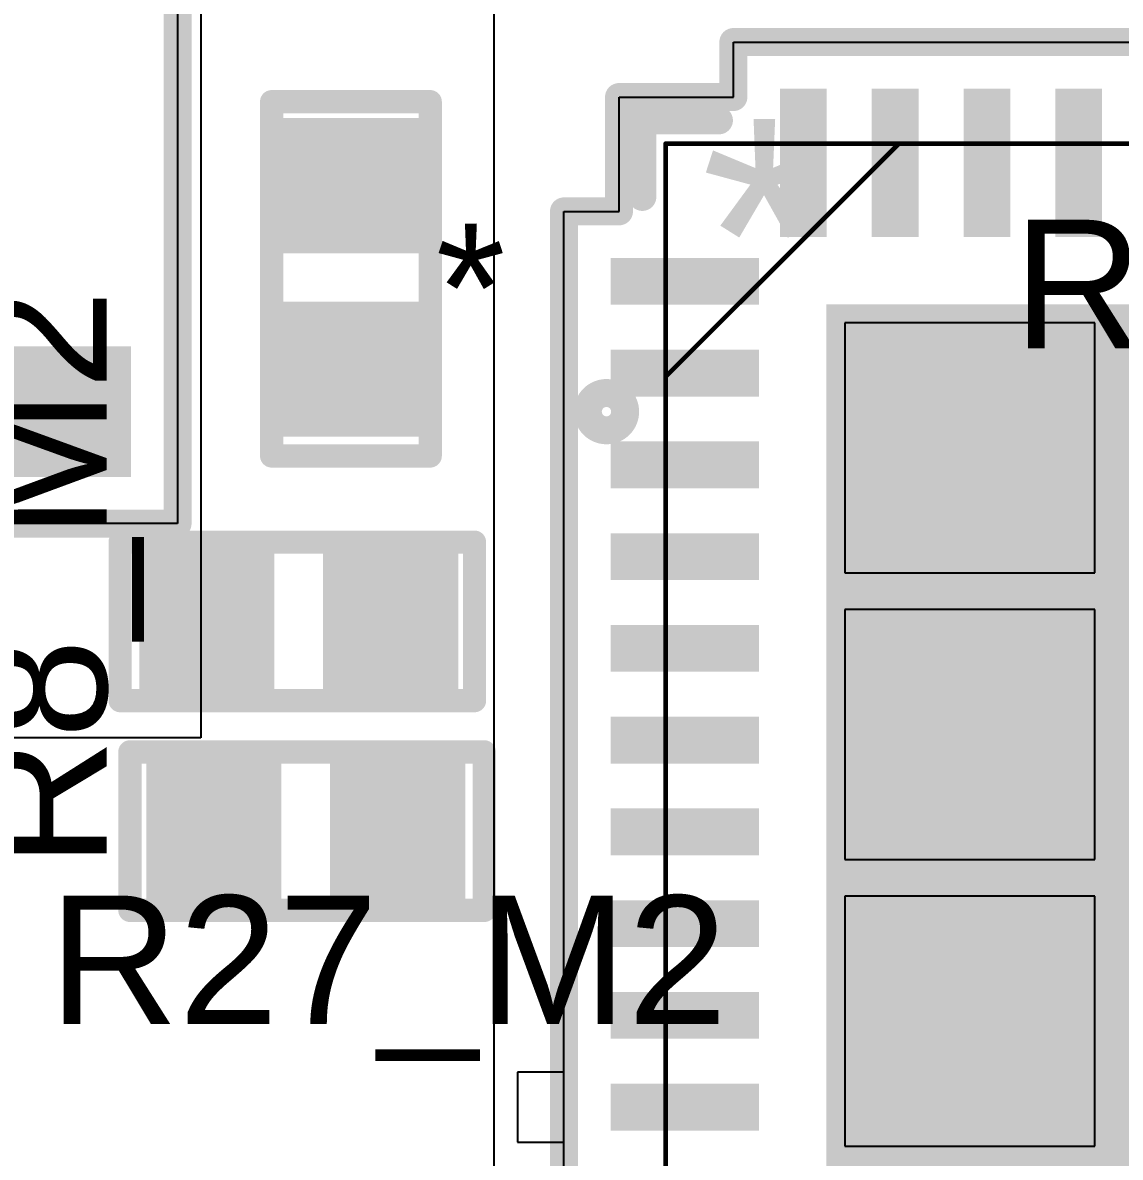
# Model space of a CAD drawing. Header units: inches. Extents: x -1.3 to 11.9, y -6.8 to 4.2.
# Drawn here: x 1.3646 to 1.6, y 1.02 to 1.2635 of the extents above; entities that cross this region are included whole.
import ezdxf

# ---------------------------------------------------------------- set-up
doc = ezdxf.new("R2010")
doc.units = ezdxf.units.IN
doc.header["$MEASUREMENT"] = 0
for name, color, linetype in [('AB', 56, 'Continuous'), ('ASSY_DWG_INFO', 56, 'Continuous'), ('Mechanical 13', 56, 'Continuous'), ('POT_INFO', 56, 'Continuous'), ('TOP', 1, 'Continuous'), ('Top Overlay', 2, 'Continuous'), ('Top Paste', 8, 'Continuous'), ('Top Solder', 216, 'Continuous')]:
    doc.layers.add(name, color=color, linetype=linetype)
doc.styles.add('Arial', font='', dxfattribs={"height": 0.2})
doc.styles.get('Arial').set_extended_font_data('Arial')

# ---------------------------------------------------------------- blocks, each defined once
blk = doc.blocks.new('R0402_45')
at = {"layer": 'TOP'}
for points in [[(-0.006, 0.0125), (-0.006, -0.0125), (-0.031, -0.0125), (-0.031, 0.0125)], [(0.0334, 0.0125), (0.0334, -0.0125), (0.0084, -0.0125), (0.0084, 0.0125)]]:
    blk.add_hatch(color=1, dxfattribs=at).paths.add_polyline_path(points)
at = {"layer": 'Top Paste'}
for points in [[(-0.006, 0.0125), (-0.006, -0.0125), (-0.031, -0.0125), (-0.031, 0.0125)], [(0.0334, 0.0125), (0.0334, -0.0125), (0.0084, -0.0125), (0.0084, 0.0125)]]:
    blk.add_hatch(color=8, dxfattribs=at).paths.add_polyline_path(points)
at = {"layer": 'Top Solder'}
for points in [[(-0.004, 0.0145), (-0.004, -0.0145), (-0.033, -0.0145), (-0.033, 0.0145)], [(0.0354, 0.0145), (0.0354, -0.0145), (0.0064, -0.0145), (0.0064, 0.0145)]]:
    blk.add_hatch(color=216, dxfattribs=at).paths.add_polyline_path(points)
at = {"layer": 'ASSY_DWG_INFO'}
for points in [[(-0.0365, 0.017, 0.005, 0.005, 0), (0.0395, 0.017, 0.005, 0.005, 0)], [(-0.0365, -0.017, 0.005, 0.005, 0), (-0.0365, 0.017, 0.005, 0.005, 0)], [(0.0395, -0.017, 0.005, 0.005, 0), (0.0395, 0.017, 0.005, 0.005, 0)], [(-0.0365, -0.017, 0.005, 0.005, 0), (0.0395, -0.017, 0.005, 0.005, 0)]]:
    blk.add_lwpolyline(points, format="xyseb", dxfattribs=at)
for points in [[(-0.03775, 0.017, 0.0025, 0.0025, 1), (-0.03525, 0.017, 0.0025, 0.0025, 1)], [(-0.03775, 0.017, 0.0025, 0.0025, 1), (-0.03525, 0.017, 0.0025, 0.0025, 1)], [(0.03825, 0.017, 0.0025, 0.0025, 1), (0.04075, 0.017, 0.0025, 0.0025, 1)], [(0.03825, 0.017, 0.0025, 0.0025, 1), (0.04075, 0.017, 0.0025, 0.0025, 1)], [(-0.03775, -0.017, 0.0025, 0.0025, 1), (-0.03525, -0.017, 0.0025, 0.0025, 1)], [(-0.03775, -0.017, 0.0025, 0.0025, 1), (-0.03525, -0.017, 0.0025, 0.0025, 1)], [(0.03825, -0.017, 0.0025, 0.0025, 1), (0.04075, -0.017, 0.0025, 0.0025, 1)], [(0.03825, -0.017, 0.0025, 0.0025, 1), (0.04075, -0.017, 0.0025, 0.0025, 1)]]:
    blk.add_lwpolyline(points, format="xyseb", close=True, dxfattribs=at)
at = {"layer": 'Top Overlay'}
for points in [[(-0.0365, -0.017, 0.005, 0.005, 0), (-0.0365, 0.017, 0.005, 0.005, 0)], [(-0.0365, 0.017, 0.005, 0.005, 0), (0.0365, 0.017, 0.005, 0.005, 0)], [(0.0365, 0.017, 0.005, 0.005, 0), (0.0395, 0.017, 0.005, 0.005, 0)], [(0.0395, -0.017, 0.005, 0.005, 0), (0.0395, 0.017, 0.005, 0.005, 0)], [(-0.0365, -0.017, 0.005, 0.005, 0), (0.0395, -0.017, 0.005, 0.005, 0)]]:
    blk.add_lwpolyline(points, format="xyseb", dxfattribs=at)
for points in [[(-0.03775, 0.017, 0.0025, 0.0025, 1), (-0.03525, 0.017, 0.0025, 0.0025, 1)], [(-0.03775, 0.017, 0.0025, 0.0025, 1), (-0.03525, 0.017, 0.0025, 0.0025, 1)], [(0.03525, 0.017, 0.0025, 0.0025, 1), (0.03775, 0.017, 0.0025, 0.0025, 1)], [(0.03525, 0.017, 0.0025, 0.0025, 1), (0.03775, 0.017, 0.0025, 0.0025, 1)], [(0.03825, 0.017, 0.0025, 0.0025, 1), (0.04075, 0.017, 0.0025, 0.0025, 1)], [(0.03825, 0.017, 0.0025, 0.0025, 1), (0.04075, 0.017, 0.0025, 0.0025, 1)], [(-0.03775, -0.017, 0.0025, 0.0025, 1), (-0.03525, -0.017, 0.0025, 0.0025, 1)], [(-0.03775, -0.017, 0.0025, 0.0025, 1), (-0.03525, -0.017, 0.0025, 0.0025, 1)], [(0.03825, -0.017, 0.0025, 0.0025, 1), (0.04075, -0.017, 0.0025, 0.0025, 1)], [(0.03825, -0.017, 0.0025, 0.0025, 1), (0.04075, -0.017, 0.0025, 0.0025, 1)]]:
    blk.add_lwpolyline(points, format="xyseb", close=True, dxfattribs=at)
blk = doc.blocks.new('CD542_MNC_338')
at = {"layer": 'TOP'}
blk.add_hatch(color=1, dxfattribs=at).paths.add_polyline_path([(-0.14781, 0.11402), (-0.11, 0.11402), (-0.11, 0.08598), (-0.14781, 0.08598)])
at = {"layer": 'Top Paste'}
blk.add_hatch(color=8, dxfattribs=at).paths.add_polyline_path([(-0.14781, 0.11402), (-0.11, 0.11402), (-0.11, 0.08598), (-0.14781, 0.08598)])
at = {"layer": 'Top Solder'}
blk.add_hatch(color=216, dxfattribs=at).paths.add_polyline_path([(-0.14781, 0.11402), (-0.11, 0.11402), (-0.11, 0.08598), (-0.14781, 0.08598)])
at = {"layer": 'AB'}
for p, q in [((-0.16281, -0.17), (-0.16281, 0.17)), ((-0.16281, 0.17), (0.16281, 0.17))]:
    blk.add_line(p, q, dxfattribs=at)
at = {"layer": 'POT_INFO'}
for p, q in [((-0.15781, -0.12402), (-0.15781, 0.12402)), ((-0.15781, 0.12402), (-0.12, 0.12402))]:
    blk.add_line(p, q, dxfattribs=at)
for points in [[(-0.15781, 0.12402, 0.006, 0.006, 0), (-0.15781, -0.12402, 0.006, 0.006, 0)], [(-0.12, 0.12402, 0.006, 0.006, 0), (-0.15781, 0.12402, 0.006, 0.006, 0)]]:
    blk.add_lwpolyline(points, format="xyseb", dxfattribs=at)
blk.add_lwpolyline([(-0.15931, 0.12402, 0.003, 0.003, 1), (-0.15631, 0.12402, 0.003, 0.003, 1)], format="xyseb", close=True, dxfattribs=at)
blk.add_lwpolyline([(-0.15931, 0.12402, 0.003, 0.003, 1), (-0.15631, 0.12402, 0.003, 0.003, 1)], format="xyseb", close=True, dxfattribs=at)
at = {"layer": 'Top Overlay'}
for points in [[(-0.24581, 0.1, 0.006, 0.006, 1), (-0.25381, 0.1, 0.006, 0.006, 1)], [(-0.25531, 0.1, 0.003, 0.003, 1), (-0.25231, 0.1, 0.003, 0.003, 1)], [(-0.24731, 0.1, 0.003, 0.003, 1), (-0.24431, 0.1, 0.003, 0.003, 1)]]:
    blk.add_lwpolyline(points, format="xyseb", close=True, dxfattribs=at)
blk = doc.blocks.new('CP_56_1_ADI_344')
at = {"layer": 'TOP'}
for points in [[(-0.12294, 0.1375), (-0.13297, 0.1375), (-0.13297, 0.16931), (-0.12294, 0.16931)], [(-0.10325, 0.1375), (-0.11328, 0.1375), (-0.11328, 0.16931), (-0.10325, 0.16931)], [(-0.08357, 0.1375), (-0.0936, 0.1375), (-0.0936, 0.16931), (-0.08357, 0.16931)], [(-0.06388, 0.1375), (-0.07391, 0.1375), (-0.07391, 0.16931), (-0.06388, 0.16931)], [(-0.1375, 0.13297), (-0.1375, 0.12294), (-0.16931, 0.12294), (-0.16931, 0.13297)], [(-0.123, 0.123), (0.123, 0.123), (0.123, -0.123), (-0.123, -0.123)], [(-0.1375, 0.11328), (-0.1375, 0.10325), (-0.16931, 0.10325), (-0.16931, 0.11328)], [(-0.1375, 0.0936), (-0.1375, 0.08357), (-0.16931, 0.08357), (-0.16931, 0.0936)], [(-0.1375, 0.07391), (-0.1375, 0.06388), (-0.16931, 0.06388), (-0.16931, 0.07391)], [(-0.1375, 0.05423), (-0.1375, 0.0442), (-0.16931, 0.0442), (-0.16931, 0.05423)], [(-0.1375, 0.03454), (-0.1375, 0.02451), (-0.16931, 0.02451), (-0.16931, 0.03454)], [(-0.1375, 0.01486), (-0.1375, 0.00483), (-0.16931, 0.00483), (-0.16931, 0.01486)], [(-0.1375, -0.00483), (-0.1375, -0.01486), (-0.16931, -0.01486), (-0.16931, -0.00483)], [(-0.1375, -0.02451), (-0.1375, -0.03454), (-0.16931, -0.03454), (-0.16931, -0.02451)], [(-0.1375, -0.0442), (-0.1375, -0.05423), (-0.16931, -0.05423), (-0.16931, -0.0442)]]:
    blk.add_hatch(color=1, dxfattribs=at).paths.add_polyline_path(points)
at = {"layer": 'Top Paste'}
for points in [[(-0.12294, 0.1375), (-0.13297, 0.1375), (-0.13297, 0.16931), (-0.12294, 0.16931)], [(-0.10325, 0.1375), (-0.11328, 0.1375), (-0.11328, 0.16931), (-0.10325, 0.16931)], [(-0.08357, 0.1375), (-0.0936, 0.1375), (-0.0936, 0.16931), (-0.08357, 0.16931)], [(-0.06388, 0.1375), (-0.07391, 0.1375), (-0.07391, 0.16931), (-0.06388, 0.16931)], [(-0.1375, 0.13297), (-0.1375, 0.12294), (-0.16931, 0.12294), (-0.16931, 0.13297)], [(-0.1375, 0.11328), (-0.1375, 0.10325), (-0.16931, 0.10325), (-0.16931, 0.11328)], [(-0.1375, 0.0936), (-0.1375, 0.08357), (-0.16931, 0.08357), (-0.16931, 0.0936)], [(-0.1375, 0.07391), (-0.1375, 0.06388), (-0.16931, 0.06388), (-0.16931, 0.07391)], [(-0.1375, 0.05423), (-0.1375, 0.0442), (-0.16931, 0.0442), (-0.16931, 0.05423)], [(-0.1375, 0.03454), (-0.1375, 0.02451), (-0.16931, 0.02451), (-0.16931, 0.03454)], [(-0.1375, 0.01486), (-0.1375, 0.00483), (-0.16931, 0.00483), (-0.16931, 0.01486)], [(-0.1375, -0.00483), (-0.1375, -0.01486), (-0.16931, -0.01486), (-0.16931, -0.00483)], [(-0.1375, -0.02451), (-0.1375, -0.03454), (-0.16931, -0.03454), (-0.16931, -0.02451)], [(-0.1375, -0.0442), (-0.1375, -0.05423), (-0.16931, -0.05423), (-0.16931, -0.0442)]]:
    blk.add_hatch(color=8, dxfattribs=at).paths.add_polyline_path(points)
at = {"layer": 'Top Solder'}
for points in [[(-0.12294, 0.1375), (-0.13297, 0.1375), (-0.13297, 0.16931), (-0.12294, 0.16931)], [(-0.10325, 0.1375), (-0.11328, 0.1375), (-0.11328, 0.16931), (-0.10325, 0.16931)], [(-0.08357, 0.1375), (-0.0936, 0.1375), (-0.0936, 0.16931), (-0.08357, 0.16931)], [(-0.06388, 0.1375), (-0.07391, 0.1375), (-0.07391, 0.16931), (-0.06388, 0.16931)], [(-0.1375, 0.13297), (-0.1375, 0.12294), (-0.16931, 0.12294), (-0.16931, 0.13297)], [(-0.123, 0.123), (0.123, 0.123), (0.123, -0.123), (-0.123, -0.123)], [(-0.1375, 0.11328), (-0.1375, 0.10325), (-0.16931, 0.10325), (-0.16931, 0.11328)], [(-0.1375, 0.0936), (-0.1375, 0.08357), (-0.16931, 0.08357), (-0.16931, 0.0936)], [(-0.1375, 0.07391), (-0.1375, 0.06388), (-0.16931, 0.06388), (-0.16931, 0.07391)], [(-0.1375, 0.05423), (-0.1375, 0.0442), (-0.16931, 0.0442), (-0.16931, 0.05423)], [(-0.1375, 0.03454), (-0.1375, 0.02451), (-0.16931, 0.02451), (-0.16931, 0.03454)], [(-0.1375, 0.01486), (-0.1375, 0.00483), (-0.16931, 0.00483), (-0.16931, 0.01486)], [(-0.1375, -0.00483), (-0.1375, -0.01486), (-0.16931, -0.01486), (-0.16931, -0.00483)], [(-0.1375, -0.02451), (-0.1375, -0.03454), (-0.16931, -0.03454), (-0.16931, -0.02451)], [(-0.1375, -0.0442), (-0.1375, -0.05423), (-0.16931, -0.05423), (-0.16931, -0.0442)]]:
    blk.add_hatch(color=216, dxfattribs=at).paths.add_polyline_path(points)
at = {"layer": 'AB'}
blk.add_line((-0.19431, -0.19431), (-0.19431, 0.19431), dxfattribs=at)
at = {"layer": 'Mechanical 13'}
for points in [[(-0.1575, -0.1575, 0.001, 0.001, 0), (-0.1575, 0.1575, 0.001, 0.001, 0)], [(-0.1575, 0.1575, 0.001, 0.001, 0), (0.1575, 0.1575, 0.001, 0.001, 0)], [(-0.1575, 0.1075, 0.001, 0.001, 0), (-0.1075, 0.1575, 0.001, 0.001, 0)], [(-0.13395, 0.1575, 0.001, 0.001, 0), (-0.12195, 0.1575, 0.001, 0.001, 0)], [(-0.13395, 0.1575, 0.001, 0.001, 0), (-0.12195, 0.1575, 0.001, 0.001, 0)], [(-0.11427, 0.1575, 0.001, 0.001, 0), (-0.10227, 0.1575, 0.001, 0.001, 0)], [(-0.11427, 0.1575, 0.001, 0.001, 0), (-0.10227, 0.1575, 0.001, 0.001, 0)], [(-0.09458, 0.1575, 0.001, 0.001, 0), (-0.08258, 0.1575, 0.001, 0.001, 0)], [(-0.09458, 0.1575, 0.001, 0.001, 0), (-0.08258, 0.1575, 0.001, 0.001, 0)], [(-0.0749, 0.1575, 0.001, 0.001, 0), (-0.0629, 0.1575, 0.001, 0.001, 0)], [(-0.0749, 0.1575, 0.001, 0.001, 0), (-0.0629, 0.1575, 0.001, 0.001, 0)], [(-0.1575, 0.12195, 0.001, 0.001, 0), (-0.1575, 0.13395, 0.001, 0.001, 0)], [(-0.1575, 0.12195, 0.001, 0.001, 0), (-0.1575, 0.13395, 0.001, 0.001, 0)], [(-0.1575, 0.10227, 0.001, 0.001, 0), (-0.1575, 0.11427, 0.001, 0.001, 0)], [(-0.1575, 0.10227, 0.001, 0.001, 0), (-0.1575, 0.11427, 0.001, 0.001, 0)], [(-0.1575, 0.08258, 0.001, 0.001, 0), (-0.1575, 0.09458, 0.001, 0.001, 0)], [(-0.1575, 0.08258, 0.001, 0.001, 0), (-0.1575, 0.09458, 0.001, 0.001, 0)], [(-0.1575, 0.0629, 0.001, 0.001, 0), (-0.1575, 0.0749, 0.001, 0.001, 0)], [(-0.1575, 0.0629, 0.001, 0.001, 0), (-0.1575, 0.0749, 0.001, 0.001, 0)], [(-0.1575, 0.04321, 0.001, 0.001, 0), (-0.1575, 0.05521, 0.001, 0.001, 0)], [(-0.1575, 0.04321, 0.001, 0.001, 0), (-0.1575, 0.05521, 0.001, 0.001, 0)], [(-0.1575, 0.02353, 0.001, 0.001, 0), (-0.1575, 0.03553, 0.001, 0.001, 0)], [(-0.1575, 0.02353, 0.001, 0.001, 0), (-0.1575, 0.03553, 0.001, 0.001, 0)], [(-0.1575, 0.00384, 0.001, 0.001, 0), (-0.1575, 0.01584, 0.001, 0.001, 0)], [(-0.1575, 0.00384, 0.001, 0.001, 0), (-0.1575, 0.01584, 0.001, 0.001, 0)], [(-0.1575, -0.01584, 0.001, 0.001, 0), (-0.1575, -0.00384, 0.001, 0.001, 0)], [(-0.1575, -0.01584, 0.001, 0.001, 0), (-0.1575, -0.00384, 0.001, 0.001, 0)], [(-0.1575, -0.03553, 0.001, 0.001, 0), (-0.1575, -0.02353, 0.001, 0.001, 0)], [(-0.1575, -0.03553, 0.001, 0.001, 0), (-0.1575, -0.02353, 0.001, 0.001, 0)], [(-0.1575, -0.05521, 0.001, 0.001, 0), (-0.1575, -0.04321, 0.001, 0.001, 0)], [(-0.1575, -0.05521, 0.001, 0.001, 0), (-0.1575, -0.04321, 0.001, 0.001, 0)]]:
    blk.add_lwpolyline(points, format="xyseb", dxfattribs=at)
for points in [[(-0.15775, 0.1575, 0.0005, 0.0005, 1), (-0.15725, 0.1575, 0.0005, 0.0005, 1)], [(-0.15775, 0.1575, 0.0005, 0.0005, 1), (-0.15725, 0.1575, 0.0005, 0.0005, 1)], [(-0.1342, 0.1575, 0.0005, 0.0005, 1), (-0.1337, 0.1575, 0.0005, 0.0005, 1)], [(-0.1342, 0.1575, 0.0005, 0.0005, 1), (-0.1337, 0.1575, 0.0005, 0.0005, 1)], [(-0.1222, 0.1575, 0.0005, 0.0005, 1), (-0.1217, 0.1575, 0.0005, 0.0005, 1)], [(-0.1222, 0.1575, 0.0005, 0.0005, 1), (-0.1217, 0.1575, 0.0005, 0.0005, 1)], [(-0.11452, 0.1575, 0.0005, 0.0005, 1), (-0.11402, 0.1575, 0.0005, 0.0005, 1)], [(-0.11452, 0.1575, 0.0005, 0.0005, 1), (-0.11402, 0.1575, 0.0005, 0.0005, 1)], [(-0.10775, 0.1575, 0.0005, 0.0005, 1), (-0.10725, 0.1575, 0.0005, 0.0005, 1)], [(-0.10252, 0.1575, 0.0005, 0.0005, 1), (-0.10202, 0.1575, 0.0005, 0.0005, 1)], [(-0.10252, 0.1575, 0.0005, 0.0005, 1), (-0.10202, 0.1575, 0.0005, 0.0005, 1)], [(-0.09483, 0.1575, 0.0005, 0.0005, 1), (-0.09433, 0.1575, 0.0005, 0.0005, 1)], [(-0.09483, 0.1575, 0.0005, 0.0005, 1), (-0.09433, 0.1575, 0.0005, 0.0005, 1)], [(-0.08283, 0.1575, 0.0005, 0.0005, 1), (-0.08233, 0.1575, 0.0005, 0.0005, 1)], [(-0.08283, 0.1575, 0.0005, 0.0005, 1), (-0.08233, 0.1575, 0.0005, 0.0005, 1)], [(-0.07515, 0.1575, 0.0005, 0.0005, 1), (-0.07465, 0.1575, 0.0005, 0.0005, 1)], [(-0.07515, 0.1575, 0.0005, 0.0005, 1), (-0.07465, 0.1575, 0.0005, 0.0005, 1)], [(-0.06315, 0.1575, 0.0005, 0.0005, 1), (-0.06265, 0.1575, 0.0005, 0.0005, 1)], [(-0.06315, 0.1575, 0.0005, 0.0005, 1), (-0.06265, 0.1575, 0.0005, 0.0005, 1)], [(-0.15775, 0.13395, 0.0005, 0.0005, 1), (-0.15725, 0.13395, 0.0005, 0.0005, 1)], [(-0.15775, 0.13395, 0.0005, 0.0005, 1), (-0.15725, 0.13395, 0.0005, 0.0005, 1)], [(-0.15775, 0.12195, 0.0005, 0.0005, 1), (-0.15725, 0.12195, 0.0005, 0.0005, 1)], [(-0.15775, 0.12195, 0.0005, 0.0005, 1), (-0.15725, 0.12195, 0.0005, 0.0005, 1)], [(-0.15775, 0.11427, 0.0005, 0.0005, 1), (-0.15725, 0.11427, 0.0005, 0.0005, 1)], [(-0.15775, 0.11427, 0.0005, 0.0005, 1), (-0.15725, 0.11427, 0.0005, 0.0005, 1)], [(-0.15775, 0.1075, 0.0005, 0.0005, 1), (-0.15725, 0.1075, 0.0005, 0.0005, 1)], [(-0.15775, 0.10227, 0.0005, 0.0005, 1), (-0.15725, 0.10227, 0.0005, 0.0005, 1)], [(-0.15775, 0.10227, 0.0005, 0.0005, 1), (-0.15725, 0.10227, 0.0005, 0.0005, 1)], [(-0.15775, 0.09458, 0.0005, 0.0005, 1), (-0.15725, 0.09458, 0.0005, 0.0005, 1)], [(-0.15775, 0.09458, 0.0005, 0.0005, 1), (-0.15725, 0.09458, 0.0005, 0.0005, 1)], [(-0.15775, 0.08258, 0.0005, 0.0005, 1), (-0.15725, 0.08258, 0.0005, 0.0005, 1)], [(-0.15775, 0.08258, 0.0005, 0.0005, 1), (-0.15725, 0.08258, 0.0005, 0.0005, 1)], [(-0.15775, 0.0749, 0.0005, 0.0005, 1), (-0.15725, 0.0749, 0.0005, 0.0005, 1)], [(-0.15775, 0.0749, 0.0005, 0.0005, 1), (-0.15725, 0.0749, 0.0005, 0.0005, 1)], [(-0.15775, 0.0629, 0.0005, 0.0005, 1), (-0.15725, 0.0629, 0.0005, 0.0005, 1)], [(-0.15775, 0.0629, 0.0005, 0.0005, 1), (-0.15725, 0.0629, 0.0005, 0.0005, 1)], [(-0.15775, 0.05521, 0.0005, 0.0005, 1), (-0.15725, 0.05521, 0.0005, 0.0005, 1)], [(-0.15775, 0.05521, 0.0005, 0.0005, 1), (-0.15725, 0.05521, 0.0005, 0.0005, 1)], [(-0.15775, 0.04321, 0.0005, 0.0005, 1), (-0.15725, 0.04321, 0.0005, 0.0005, 1)], [(-0.15775, 0.04321, 0.0005, 0.0005, 1), (-0.15725, 0.04321, 0.0005, 0.0005, 1)], [(-0.15775, 0.03553, 0.0005, 0.0005, 1), (-0.15725, 0.03553, 0.0005, 0.0005, 1)], [(-0.15775, 0.03553, 0.0005, 0.0005, 1), (-0.15725, 0.03553, 0.0005, 0.0005, 1)], [(-0.15775, 0.02353, 0.0005, 0.0005, 1), (-0.15725, 0.02353, 0.0005, 0.0005, 1)], [(-0.15775, 0.02353, 0.0005, 0.0005, 1), (-0.15725, 0.02353, 0.0005, 0.0005, 1)], [(-0.15775, 0.01584, 0.0005, 0.0005, 1), (-0.15725, 0.01584, 0.0005, 0.0005, 1)], [(-0.15775, 0.01584, 0.0005, 0.0005, 1), (-0.15725, 0.01584, 0.0005, 0.0005, 1)], [(-0.15775, 0.00384, 0.0005, 0.0005, 1), (-0.15725, 0.00384, 0.0005, 0.0005, 1)], [(-0.15775, 0.00384, 0.0005, 0.0005, 1), (-0.15725, 0.00384, 0.0005, 0.0005, 1)], [(-0.15775, -0.00384, 0.0005, 0.0005, 1), (-0.15725, -0.00384, 0.0005, 0.0005, 1)], [(-0.15775, -0.00384, 0.0005, 0.0005, 1), (-0.15725, -0.00384, 0.0005, 0.0005, 1)], [(-0.15775, -0.01584, 0.0005, 0.0005, 1), (-0.15725, -0.01584, 0.0005, 0.0005, 1)], [(-0.15775, -0.01584, 0.0005, 0.0005, 1), (-0.15725, -0.01584, 0.0005, 0.0005, 1)], [(-0.15775, -0.02353, 0.0005, 0.0005, 1), (-0.15725, -0.02353, 0.0005, 0.0005, 1)], [(-0.15775, -0.02353, 0.0005, 0.0005, 1), (-0.15725, -0.02353, 0.0005, 0.0005, 1)], [(-0.15775, -0.03553, 0.0005, 0.0005, 1), (-0.15725, -0.03553, 0.0005, 0.0005, 1)], [(-0.15775, -0.03553, 0.0005, 0.0005, 1), (-0.15725, -0.03553, 0.0005, 0.0005, 1)], [(-0.15775, -0.04321, 0.0005, 0.0005, 1), (-0.15725, -0.04321, 0.0005, 0.0005, 1)], [(-0.15775, -0.04321, 0.0005, 0.0005, 1), (-0.15725, -0.04321, 0.0005, 0.0005, 1)], [(-0.15775, -0.05521, 0.0005, 0.0005, 1), (-0.15725, -0.05521, 0.0005, 0.0005, 1)], [(-0.15775, -0.05521, 0.0005, 0.0005, 1), (-0.15725, -0.05521, 0.0005, 0.0005, 1)]]:
    blk.add_lwpolyline(points, format="xyseb", close=True, dxfattribs=at)
at = {"layer": 'POT_INFO'}
for p, q in [((-0.14297, 0.1675), (-0.14297, 0.17931)), ((-0.14297, 0.17931), (0.14297, 0.17931)), ((-0.1675, 0.14297), (-0.1675, 0.1675)), ((-0.1675, 0.1675), (-0.14297, 0.1675)), ((-0.17931, -0.14297), (-0.17931, 0.14297)), ((-0.17931, 0.14297), (-0.1675, 0.14297))]:
    blk.add_line(p, q, dxfattribs=at)
for points in [[(-0.14297, 0.17931, 0.006, 0.006, 0), (0.14297, 0.17931, 0.006, 0.006, 0)], [(-0.14297, 0.1675, 0.006, 0.006, 0), (-0.14297, 0.17931, 0.006, 0.006, 0)], [(-0.1675, 0.1675, 0.006, 0.006, 0), (-0.14297, 0.1675, 0.006, 0.006, 0)], [(-0.1675, 0.14297, 0.006, 0.006, 0), (-0.1675, 0.1675, 0.006, 0.006, 0)], [(-0.17931, 0.14297, 0.006, 0.006, 0), (-0.1675, 0.14297, 0.006, 0.006, 0)], [(-0.17931, -0.14297, 0.006, 0.006, 0), (-0.17931, 0.14297, 0.006, 0.006, 0)]]:
    blk.add_lwpolyline(points, format="xyseb", dxfattribs=at)
for points in [[(-0.14447, 0.17931, 0.003, 0.003, 1), (-0.14147, 0.17931, 0.003, 0.003, 1)], [(-0.14447, 0.17931, 0.003, 0.003, 1), (-0.14147, 0.17931, 0.003, 0.003, 1)], [(-0.169, 0.1675, 0.003, 0.003, 1), (-0.166, 0.1675, 0.003, 0.003, 1)], [(-0.169, 0.1675, 0.003, 0.003, 1), (-0.166, 0.1675, 0.003, 0.003, 1)], [(-0.14447, 0.1675, 0.003, 0.003, 1), (-0.14147, 0.1675, 0.003, 0.003, 1)], [(-0.14447, 0.1675, 0.003, 0.003, 1), (-0.14147, 0.1675, 0.003, 0.003, 1)], [(-0.18081, 0.14297, 0.003, 0.003, 1), (-0.17781, 0.14297, 0.003, 0.003, 1)], [(-0.18081, 0.14297, 0.003, 0.003, 1), (-0.17781, 0.14297, 0.003, 0.003, 1)], [(-0.169, 0.14297, 0.003, 0.003, 1), (-0.166, 0.14297, 0.003, 0.003, 1)], [(-0.169, 0.14297, 0.003, 0.003, 1), (-0.166, 0.14297, 0.003, 0.003, 1)]]:
    blk.add_lwpolyline(points, format="xyseb", close=True, dxfattribs=at)
at = {"layer": 'Top Overlay'}
for p, q in [((-0.17931, -0.04171), (-0.18931, -0.04171)), ((-0.18931, -0.04171), (-0.18931, -0.05671)), ((-0.17931, -0.05671), (-0.17931, -0.04171)), ((-0.18931, -0.05671), (-0.17931, -0.05671))]:
    blk.add_line(p, q, dxfattribs=at)
for points in [[(-0.1625, 0.14607, 0.006, 0.006, 0), (-0.1625, 0.1625, 0.006, 0.006, 0)], [(-0.1625, 0.1625, 0.006, 0.006, 0), (-0.14607, 0.1625, 0.006, 0.006, 0)]]:
    blk.add_lwpolyline(points, format="xyseb", dxfattribs=at)
for points in [[(-0.164, 0.1625, 0.003, 0.003, 1), (-0.161, 0.1625, 0.003, 0.003, 1)], [(-0.164, 0.1625, 0.003, 0.003, 1), (-0.161, 0.1625, 0.003, 0.003, 1)], [(-0.14757, 0.1625, 0.003, 0.003, 1), (-0.14457, 0.1625, 0.003, 0.003, 1)], [(-0.164, 0.14607, 0.003, 0.003, 1), (-0.161, 0.14607, 0.003, 0.003, 1)]]:
    blk.add_lwpolyline(points, format="xyseb", close=True, dxfattribs=at)
at = {"layer": 'Top Paste'}
for p, q in [((-0.06544, 0.11906), (-0.11906, 0.11906)), ((-0.11906, 0.11906), (-0.11906, 0.06544)), ((-0.06544, 0.06544), (-0.06544, 0.11906)), ((-0.11906, 0.06544), (-0.06544, 0.06544)), ((-0.06544, 0.05756), (-0.11906, 0.05756)), ((-0.11906, 0.05756), (-0.11906, 0.00394)), ((-0.06544, 0.00394), (-0.06544, 0.05756)), ((-0.11906, 0.00394), (-0.06544, 0.00394)), ((-0.06544, -0.00394), (-0.11906, -0.00394)), ((-0.11906, -0.00394), (-0.11906, -0.05756)), ((-0.06544, -0.05756), (-0.06544, -0.00394)), ((-0.11906, -0.05756), (-0.06544, -0.05756))]:
    blk.add_line(p, q, dxfattribs=at)
at = {"layer": 'Mechanical 13', "style": 'Arial'}
blk.add_text('*', height=0.05, dxfattribs=at).set_placement((-0.15, 0.1128))
at = {"layer": 'Top Overlay', "style": 'Arial'}
blk.add_text('*', height=0.02756, dxfattribs=at).set_placement((-0.20681, 0.1128))
blk = doc.blocks.new('R0402_348')
at = {"layer": 'TOP'}
for points in [[(-0.006, 0.0125), (-0.006, -0.0125), (-0.031, -0.0125), (-0.031, 0.0125)], [(0.0334, 0.0125), (0.0334, -0.0125), (0.0084, -0.0125), (0.0084, 0.0125)]]:
    blk.add_hatch(color=1, dxfattribs=at).paths.add_polyline_path(points)
at = {"layer": 'Top Paste'}
for points in [[(-0.006, 0.0125), (-0.006, -0.0125), (-0.031, -0.0125), (-0.031, 0.0125)], [(0.0334, 0.0125), (0.0334, -0.0125), (0.0084, -0.0125), (0.0084, 0.0125)]]:
    blk.add_hatch(color=8, dxfattribs=at).paths.add_polyline_path(points)
at = {"layer": 'Top Solder'}
for points in [[(-0.004, 0.0145), (-0.004, -0.0145), (-0.033, -0.0145), (-0.033, 0.0145)], [(0.0354, 0.0145), (0.0354, -0.0145), (0.0064, -0.0145), (0.0064, 0.0145)]]:
    blk.add_hatch(color=216, dxfattribs=at).paths.add_polyline_path(points)
at = {"layer": 'ASSY_DWG_INFO'}
for points in [[(0.0395, 0.017, 0.005, 0.005, 0), (-0.0365, 0.017, 0.005, 0.005, 0)], [(-0.0365, 0.017, 0.005, 0.005, 0), (-0.0365, -0.017, 0.005, 0.005, 0)], [(0.0395, 0.017, 0.005, 0.005, 0), (0.0395, -0.017, 0.005, 0.005, 0)], [(0.0395, -0.017, 0.005, 0.005, 0), (-0.0365, -0.017, 0.005, 0.005, 0)]]:
    blk.add_lwpolyline(points, format="xyseb", dxfattribs=at)
for points in [[(-0.03775, 0.017, 0.0025, 0.0025, 1), (-0.03525, 0.017, 0.0025, 0.0025, 1)], [(-0.03775, 0.017, 0.0025, 0.0025, 1), (-0.03525, 0.017, 0.0025, 0.0025, 1)], [(0.03825, 0.017, 0.0025, 0.0025, 1), (0.04075, 0.017, 0.0025, 0.0025, 1)], [(0.03825, 0.017, 0.0025, 0.0025, 1), (0.04075, 0.017, 0.0025, 0.0025, 1)], [(-0.03775, -0.017, 0.0025, 0.0025, 1), (-0.03525, -0.017, 0.0025, 0.0025, 1)], [(-0.03775, -0.017, 0.0025, 0.0025, 1), (-0.03525, -0.017, 0.0025, 0.0025, 1)], [(0.03825, -0.017, 0.0025, 0.0025, 1), (0.04075, -0.017, 0.0025, 0.0025, 1)], [(0.03825, -0.017, 0.0025, 0.0025, 1), (0.04075, -0.017, 0.0025, 0.0025, 1)]]:
    blk.add_lwpolyline(points, format="xyseb", close=True, dxfattribs=at)
at = {"layer": 'Top Overlay'}
for points in [[(-0.0365, 0.017, 0.005, 0.005, 0), (-0.0365, -0.017, 0.005, 0.005, 0)], [(0.0365, 0.017, 0.005, 0.005, 0), (-0.0365, 0.017, 0.005, 0.005, 0)], [(0.0395, 0.017, 0.005, 0.005, 0), (0.0365, 0.017, 0.005, 0.005, 0)], [(0.0395, 0.017, 0.005, 0.005, 0), (0.0395, -0.017, 0.005, 0.005, 0)], [(0.0395, -0.017, 0.005, 0.005, 0), (-0.0365, -0.017, 0.005, 0.005, 0)]]:
    blk.add_lwpolyline(points, format="xyseb", dxfattribs=at)
for points in [[(-0.03775, 0.017, 0.0025, 0.0025, 1), (-0.03525, 0.017, 0.0025, 0.0025, 1)], [(-0.03775, 0.017, 0.0025, 0.0025, 1), (-0.03525, 0.017, 0.0025, 0.0025, 1)], [(0.03525, 0.017, 0.0025, 0.0025, 1), (0.03775, 0.017, 0.0025, 0.0025, 1)], [(0.03525, 0.017, 0.0025, 0.0025, 1), (0.03775, 0.017, 0.0025, 0.0025, 1)], [(0.03825, 0.017, 0.0025, 0.0025, 1), (0.04075, 0.017, 0.0025, 0.0025, 1)], [(0.03825, 0.017, 0.0025, 0.0025, 1), (0.04075, 0.017, 0.0025, 0.0025, 1)], [(-0.03775, -0.017, 0.0025, 0.0025, 1), (-0.03525, -0.017, 0.0025, 0.0025, 1)], [(-0.03775, -0.017, 0.0025, 0.0025, 1), (-0.03525, -0.017, 0.0025, 0.0025, 1)], [(0.03825, -0.017, 0.0025, 0.0025, 1), (0.04075, -0.017, 0.0025, 0.0025, 1)], [(0.03825, -0.017, 0.0025, 0.0025, 1), (0.04075, -0.017, 0.0025, 0.0025, 1)]]:
    blk.add_lwpolyline(points, format="xyseb", close=True, dxfattribs=at)
blk = doc.blocks.new('R0402_350')
at = {"layer": 'TOP'}
for points in [[(-0.006, 0.0125), (-0.006, -0.0125), (-0.031, -0.0125), (-0.031, 0.0125)], [(0.0334, 0.0125), (0.0334, -0.0125), (0.0084, -0.0125), (0.0084, 0.0125)]]:
    blk.add_hatch(color=1, dxfattribs=at).paths.add_polyline_path(points)
at = {"layer": 'Top Paste'}
for points in [[(-0.006, 0.0125), (-0.006, -0.0125), (-0.031, -0.0125), (-0.031, 0.0125)], [(0.0334, 0.0125), (0.0334, -0.0125), (0.0084, -0.0125), (0.0084, 0.0125)]]:
    blk.add_hatch(color=8, dxfattribs=at).paths.add_polyline_path(points)
at = {"layer": 'Top Solder'}
for points in [[(-0.004, 0.0145), (-0.004, -0.0145), (-0.033, -0.0145), (-0.033, 0.0145)], [(0.0354, 0.0145), (0.0354, -0.0145), (0.0064, -0.0145), (0.0064, 0.0145)]]:
    blk.add_hatch(color=216, dxfattribs=at).paths.add_polyline_path(points)
at = {"layer": 'ASSY_DWG_INFO'}
for points in [[(0.0395, 0.017, 0.005, 0.005, 0), (-0.0365, 0.017, 0.005, 0.005, 0)], [(-0.0365, -0.017, 0.005, 0.005, 0), (-0.0365, 0.017, 0.005, 0.005, 0)], [(0.0395, -0.017, 0.005, 0.005, 0), (0.0395, 0.017, 0.005, 0.005, 0)], [(0.0395, -0.017, 0.005, 0.005, 0), (-0.0365, -0.017, 0.005, 0.005, 0)]]:
    blk.add_lwpolyline(points, format="xyseb", dxfattribs=at)
for points in [[(-0.03775, 0.017, 0.0025, 0.0025, 1), (-0.03525, 0.017, 0.0025, 0.0025, 1)], [(-0.03775, 0.017, 0.0025, 0.0025, 1), (-0.03525, 0.017, 0.0025, 0.0025, 1)], [(0.03825, 0.017, 0.0025, 0.0025, 1), (0.04075, 0.017, 0.0025, 0.0025, 1)], [(0.03825, 0.017, 0.0025, 0.0025, 1), (0.04075, 0.017, 0.0025, 0.0025, 1)], [(-0.03775, -0.017, 0.0025, 0.0025, 1), (-0.03525, -0.017, 0.0025, 0.0025, 1)], [(-0.03775, -0.017, 0.0025, 0.0025, 1), (-0.03525, -0.017, 0.0025, 0.0025, 1)], [(0.03825, -0.017, 0.0025, 0.0025, 1), (0.04075, -0.017, 0.0025, 0.0025, 1)], [(0.03825, -0.017, 0.0025, 0.0025, 1), (0.04075, -0.017, 0.0025, 0.0025, 1)]]:
    blk.add_lwpolyline(points, format="xyseb", close=True, dxfattribs=at)
at = {"layer": 'Top Overlay'}
for points in [[(-0.0365, -0.017, 0.005, 0.005, 0), (-0.0365, 0.017, 0.005, 0.005, 0)], [(0.0365, 0.017, 0.005, 0.005, 0), (-0.0365, 0.017, 0.005, 0.005, 0)], [(0.0395, 0.017, 0.005, 0.005, 0), (0.0365, 0.017, 0.005, 0.005, 0)], [(0.0395, -0.017, 0.005, 0.005, 0), (0.0395, 0.017, 0.005, 0.005, 0)], [(0.0395, -0.017, 0.005, 0.005, 0), (-0.0365, -0.017, 0.005, 0.005, 0)]]:
    blk.add_lwpolyline(points, format="xyseb", dxfattribs=at)
for points in [[(-0.03775, 0.017, 0.0025, 0.0025, 1), (-0.03525, 0.017, 0.0025, 0.0025, 1)], [(-0.03775, 0.017, 0.0025, 0.0025, 1), (-0.03525, 0.017, 0.0025, 0.0025, 1)], [(0.03525, 0.017, 0.0025, 0.0025, 1), (0.03775, 0.017, 0.0025, 0.0025, 1)], [(0.03525, 0.017, 0.0025, 0.0025, 1), (0.03775, 0.017, 0.0025, 0.0025, 1)], [(0.03825, 0.017, 0.0025, 0.0025, 1), (0.04075, 0.017, 0.0025, 0.0025, 1)], [(0.03825, 0.017, 0.0025, 0.0025, 1), (0.04075, 0.017, 0.0025, 0.0025, 1)], [(-0.03775, -0.017, 0.0025, 0.0025, 1), (-0.03525, -0.017, 0.0025, 0.0025, 1)], [(-0.03775, -0.017, 0.0025, 0.0025, 1), (-0.03525, -0.017, 0.0025, 0.0025, 1)], [(0.03825, -0.017, 0.0025, 0.0025, 1), (0.04075, -0.017, 0.0025, 0.0025, 1)], [(0.03825, -0.017, 0.0025, 0.0025, 1), (0.04075, -0.017, 0.0025, 0.0025, 1)]]:
    blk.add_lwpolyline(points, format="xyseb", close=True, dxfattribs=at)

msp = doc.modelspace()

# ---------------------------------------------------------------- block references
for name, p, rotation in [('CD542_MNC_338', (1.24, 1.28), 180), ('R0402_350', (1.435, 1.21), 270), ('R0402_348', (1.425, 1.135), 180)]:
    msp.add_blockref(name, p, dxfattribs=dict(rotation=rotation))
for name, p in [('CP_56_1_ADI_344', (1.66, 1.08)), ('R0402_45', (1.4241, 1.09))]:
    msp.add_blockref(name, p)

# ---------------------------------------------------------------- texts
at = {"layer": 'Top Overlay', "style": 'Arial'}
for s, p in [('R7_M2', (1.57705, 1.19362)), ('R27_M2', (1.37022, 1.04862))]:
    msp.add_text(s, height=0.027559, dxfattribs=at).set_placement(p)
msp.add_text('R8_M2', height=0.027559, rotation=90, dxfattribs=at).set_placement((1.38264, 1.08205))

doc.saveas('drawing.dxf')
